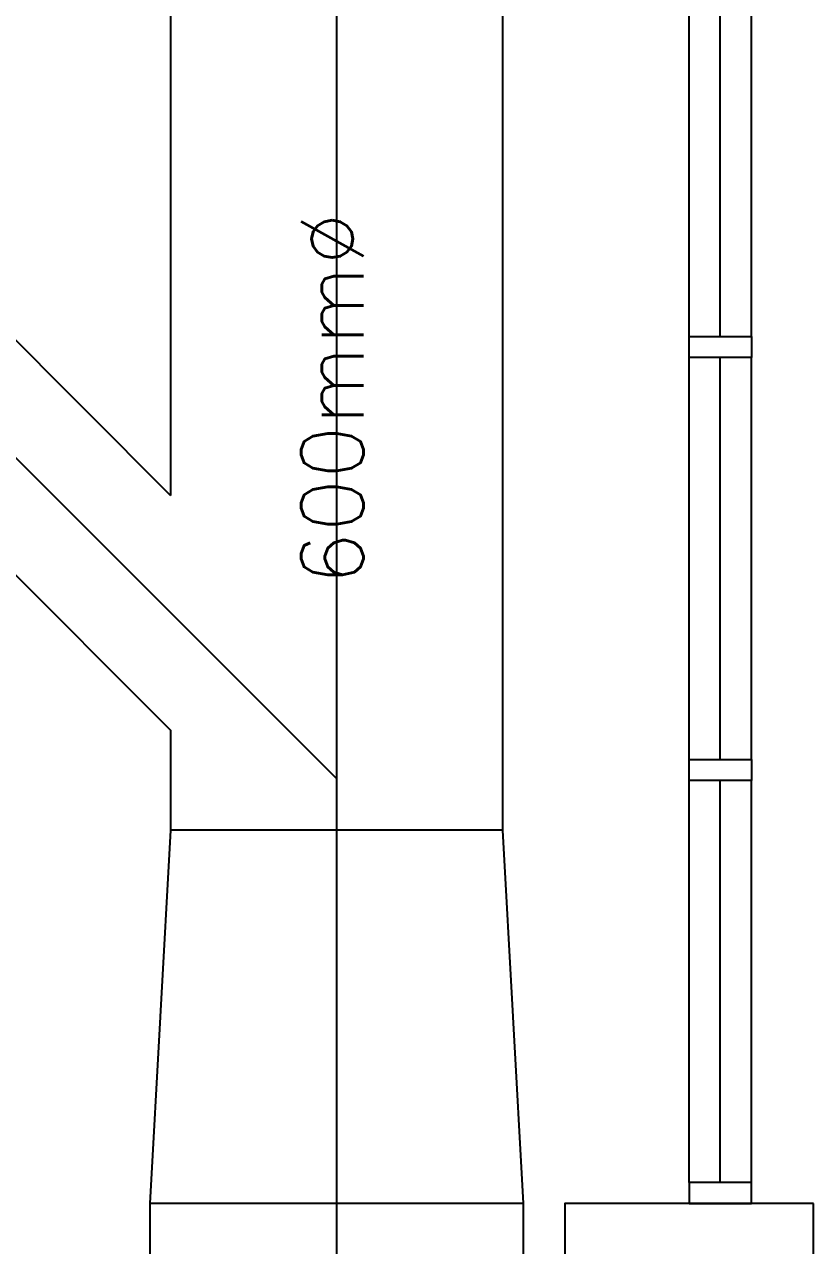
# Model space of a CAD drawing. Header units: inches. Extents: x 72602 to 350810, y -122122 to 43597.
# Drawn here: x 153353 to 155256, y -74372 to -71428 of the extents above; entities that cross this region are included whole.
import ezdxf

# ---------------------------------------------------------------- set-up
doc = ezdxf.new("R2010")
doc.units = ezdxf.units.IN
doc.header["$MEASUREMENT"] = 0
doc.layers.add('M-X-BKGD', color=8, linetype='Continuous')
doc.styles.add('SIMS', font='simplex.shx')

msp = doc.modelspace()

# ---------------------------------------------------------------- linework, layer by layer
at = {"layer": 'M-X-BKGD', "ltscale": 0.003}
for p, q in [((154105.7, -62645.4), (154105.7, -87820.6)), ((154105.7, -62645.4), (154105.7, -87820.6)), ((150222.8, -69363.4), (154105.7, -73246.4)), ((150222.8, -69363.4), (154105.7, -73246.4))]:
    msp.add_line(p, q, dxfattribs=at)
at = {"layer": 'M-X-BKGD', "ltscale": 0.2}
for p, q in [((153705.7, -71189.1), (153705.7, -72563.5)), ((153705.7, -71189.1), (153705.7, -72563.5)), ((154505.7, -71189.1), (154505.7, -73370.6)), ((154505.7, -71189.1), (154505.7, -73370.6)), ((154955.7, -72180.6), (154955.7, -71210.6)), ((154955.7, -72180.6), (154955.7, -71210.6)), ((155030.7, -72180.6), (155030.7, -71210.6)), ((155030.7, -72180.6), (155030.7, -71210.6)), ((155105.7, -72180.6), (155105.7, -71210.6)), ((155105.7, -72180.6), (155105.7, -71210.6)), ((154955.7, -72230.6), (154955.7, -72180.6)), ((154955.7, -72180.6), (155105.7, -72180.6)), ((154955.7, -72230.6), (154955.7, -72180.6)), ((154955.7, -72180.6), (155105.7, -72180.6)), ((155105.7, -72180.6), (155105.7, -72230.6)), ((155105.7, -72180.6), (155105.7, -72230.6)), ((155105.7, -72230.6), (154955.7, -72230.6)), ((154955.7, -73200.6), (154955.7, -72230.6)), ((155105.7, -72230.6), (154955.7, -72230.6)), ((154955.7, -73200.6), (154955.7, -72230.6)), ((155030.7, -73200.6), (155030.7, -72230.6)), ((155030.7, -73200.6), (155030.7, -72230.6)), ((155105.7, -73200.6), (155105.7, -72230.6)), ((155105.7, -73200.6), (155105.7, -72230.6)), ((153705.7, -73129.2), (153705.7, -73370.6)), ((153705.7, -73129.2), (153705.7, -73370.6)), ((154955.7, -73250.6), (154955.7, -73200.6)), ((154955.7, -73200.6), (155105.7, -73200.6)), ((154955.7, -73250.6), (154955.7, -73200.6)), ((154955.7, -73200.6), (155105.7, -73200.6)), ((155105.7, -73200.6), (155105.7, -73250.6)), ((155105.7, -73200.6), (155105.7, -73250.6)), ((155105.7, -73250.6), (154955.7, -73250.6)), ((154955.7, -74220.6), (154955.7, -73250.6)), ((155105.7, -73250.6), (154955.7, -73250.6)), ((154955.7, -74220.6), (154955.7, -73250.6)), ((155030.7, -74220.6), (155030.7, -73250.6)), ((155030.7, -74220.6), (155030.7, -73250.6)), ((155105.7, -74220.6), (155105.7, -73250.6)), ((155105.7, -74220.6), (155105.7, -73250.6)), ((155105.7, -74220.6), (154955.7, -74220.6)), ((154955.7, -74220.6), (154955.7, -74270.6)), ((155105.7, -74220.6), (154955.7, -74220.6)), ((154955.7, -74220.6), (154955.7, -74270.6)), ((155105.7, -74270.6), (155105.7, -74220.6)), ((155105.7, -74270.6), (155105.7, -74220.6)), ((153655.7, -74270.6), (153655.7, -75507.7)), ((153655.7, -74270.6), (153655.7, -75507.7)), ((154555.7, -74270.6), (154555.7, -87370.6)), ((154555.7, -74270.6), (154555.7, -87370.6)), ((155255.7, -74270.6), (154655.7, -74270.6)), ((154655.7, -74270.6), (154655.7, -74870.6)), ((155255.7, -74270.6), (154655.7, -74270.6)), ((154655.7, -74270.6), (154655.7, -74870.6)), ((154955.7, -74270.6), (155105.7, -74270.6)), ((154955.7, -74270.6), (155105.7, -74270.6)), ((155255.7, -74870.6), (155255.7, -74270.6)), ((155255.7, -74870.6), (155255.7, -74270.6))]:
    msp.add_line(p, q, dxfattribs=at)
at = {"layer": 'M-X-BKGD'}
for p, q in [((154955.7, -72180.6), (154955.7, -71210.6)), ((154955.7, -72180.6), (154955.7, -71210.6)), ((155030.7, -72180.6), (155030.7, -71210.6)), ((155030.7, -72180.6), (155030.7, -71210.6)), ((155105.7, -72180.6), (155105.7, -71210.6)), ((155105.7, -72180.6), (155105.7, -71210.6)), ((153225.1, -72081.9), (153705.7, -72563.5)), ((153225.1, -72081.9), (153705.7, -72563.5)), ((154955.7, -73200.6), (154955.7, -72230.6)), ((154955.7, -73200.6), (154955.7, -72230.6)), ((155030.7, -73200.6), (155030.7, -72230.6)), ((155030.7, -73200.6), (155030.7, -72230.6)), ((155105.7, -73200.6), (155105.7, -72230.6)), ((155105.7, -73200.6), (155105.7, -72230.6)), ((152941.4, -72364.9), (153705.7, -73129.2)), ((152941.4, -72364.9), (153705.7, -73129.2)), ((154955.7, -74220.6), (154955.7, -73250.6)), ((154955.7, -74220.6), (154955.7, -73250.6)), ((155030.7, -74220.6), (155030.7, -73250.6)), ((155030.7, -74220.6), (155030.7, -73250.6)), ((155105.7, -74220.6), (155105.7, -73250.6)), ((155105.7, -74220.6), (155105.7, -73250.6)), ((153705.7, -73370.6), (153655.7, -74270.6)), ((153705.7, -73370.6), (153655.7, -74270.6)), ((154505.7, -73370.6), (153705.7, -73370.6)), ((154505.7, -73370.6), (153705.7, -73370.6)), ((154505.7, -73370.6), (154555.7, -74270.6)), ((154505.7, -73370.6), (154555.7, -74270.6)), ((154555.7, -74270.6), (153655.7, -74270.6)), ((154555.7, -74270.6), (153655.7, -74270.6))]:
    msp.add_line(p, q, dxfattribs=at)
for points in [[(155105.7, -72230.6), (154955.7, -72230.6), (154955.7, -72180.6), (155105.7, -72180.6)], [(155105.7, -72230.6), (154955.7, -72230.6), (154955.7, -72180.6), (155105.7, -72180.6)], [(155105.7, -73250.6), (154955.7, -73250.6), (154955.7, -73200.6), (155105.7, -73200.6)], [(155105.7, -73250.6), (154955.7, -73250.6), (154955.7, -73200.6), (155105.7, -73200.6)], [(155105.7, -74220.6), (154955.7, -74220.6), (154955.7, -74270.6), (155105.7, -74270.6)], [(155105.7, -74220.6), (154955.7, -74220.6), (154955.7, -74270.6), (155105.7, -74270.6)], [(155255.7, -74270.6), (154655.7, -74270.6), (154655.7, -74870.6), (155255.7, -74870.6)], [(155255.7, -74270.6), (154655.7, -74270.6), (154655.7, -74870.6), (155255.7, -74870.6)]]:
    msp.add_lwpolyline(points, close=True, dxfattribs=at)

# ---------------------------------------------------------------- texts
at = {"layer": 'M-X-BKGD', "style": 'SIMS'}
msp.add_text('600mm∅', height=150, rotation=90, dxfattribs=at).set_placement((154170.4, -72780.7, -422.2))
msp.add_text('600mm∅', height=150, rotation=90, dxfattribs=at).set_placement((154170.4, -72780.7, -422.2))

doc.saveas('drawing.dxf')
